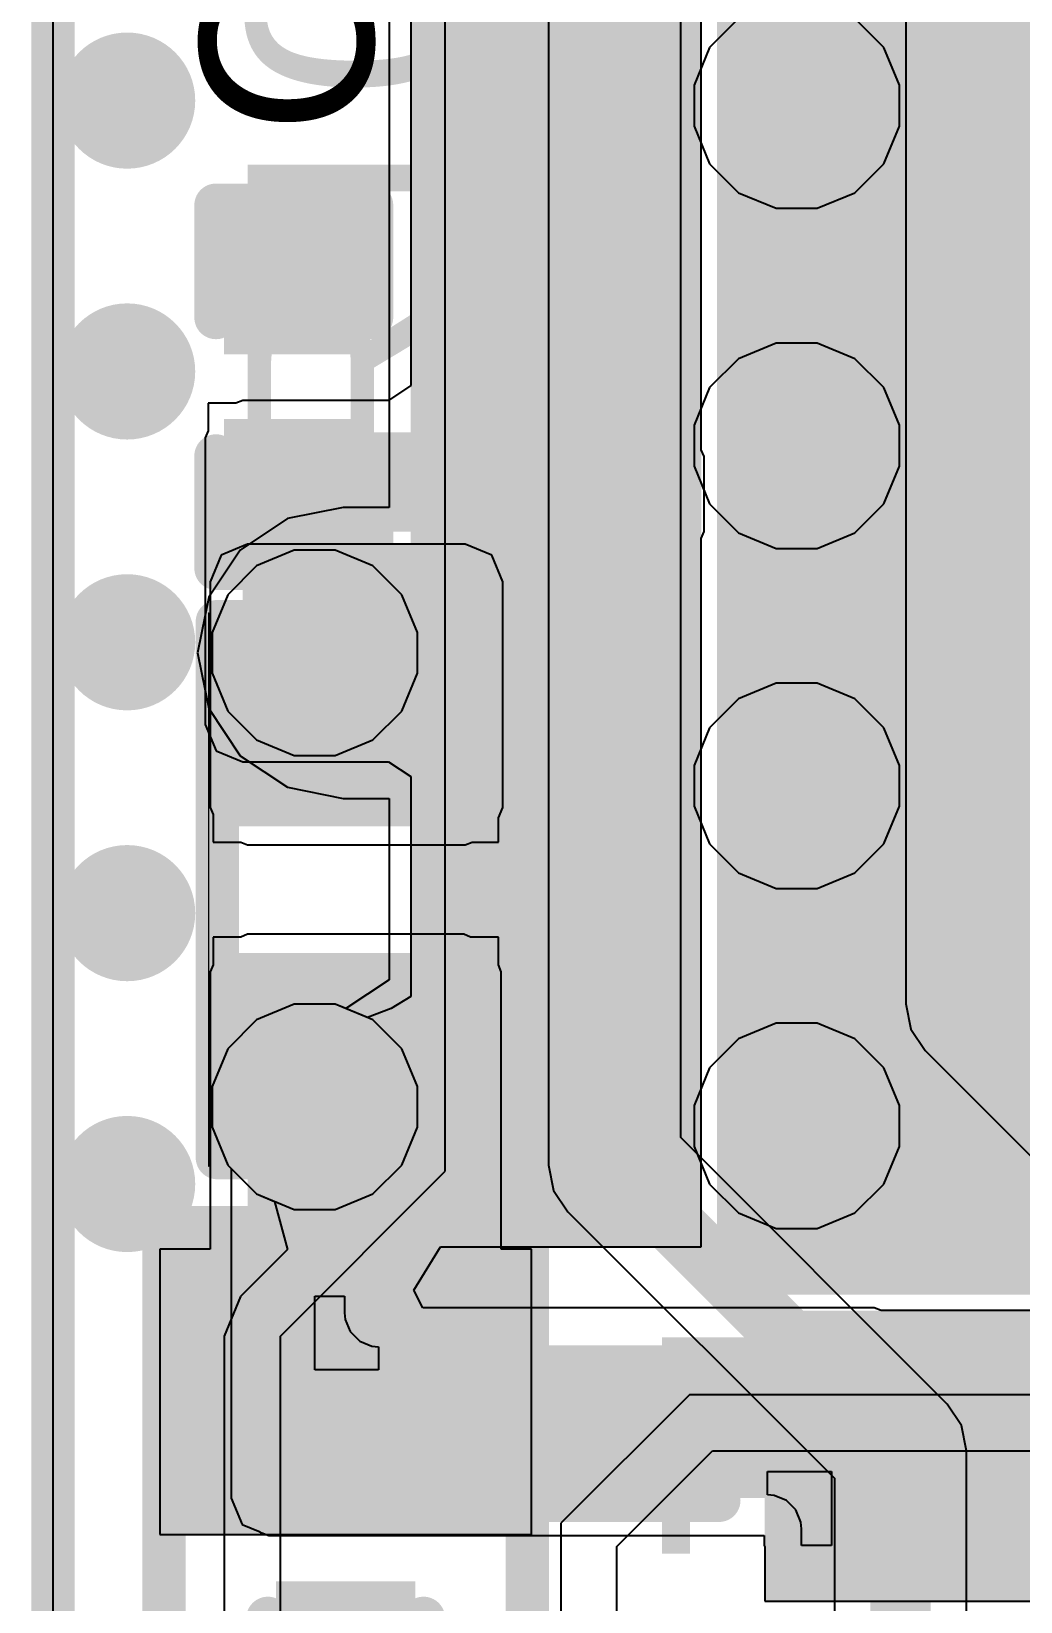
# Model space of a CAD drawing. Header units: millimetres. Extents: x -6 to 110, y 0 to 86.
# Drawn here: x -0.063 to 2.842, y 8.5 to 13.113 of the extents above; entities that cross this region are included whole.
import ezdxf

# ---------------------------------------------------------------- set-up
doc = ezdxf.new("R2010")
doc.units = ezdxf.units.MM
for name, color, linetype in [('BottomLayer', 5, 'Continuous'), ('BottomOverlay', 54, 'Continuous'), ('BottomPaste', 16, 'Continuous'), ('BottomSolder', 6, 'Continuous'), ('Mechanical2', 216, 'Continuous'), ('MidLayer1', 16, 'Continuous'), ('MidLayer2', 76, 'Continuous'), ('TopLayer', 1, 'Continuous'), ('TopOverlay', 2, 'Continuous'), ('TopPaste', 8, 'Continuous'), ('TopSolder', 216, 'Continuous'), ('ViaHoleLayer', 16, 'Continuous')]:
    doc.layers.add(name, color=color, linetype=linetype)
doc.styles.add('Arial', font='', dxfattribs={"height": 0.2})
doc.styles.get('Arial').set_extended_font_data('Arial')

# ---------------------------------------------------------------- blocks, each defined once
blk = doc.blocks.new('CAP_0201_B_6')
at = {"layer": 'BottomLayer'}
for points in [[(-0.45, 0.15), (-0.15, 0.15), (-0.15, -0.15), (-0.45, -0.15)], [(0.15, 0.15), (0.45, 0.15), (0.45, -0.15), (0.15, -0.15)]]:
    blk.add_hatch(color=5, dxfattribs=at).paths.add_polyline_path(points)
at = {"layer": 'BottomPaste'}
for points in [[(-0.45, 0.15), (-0.15, 0.15), (-0.15, -0.15), (-0.45, -0.15)], [(0.15, 0.15), (0.45, 0.15), (0.45, -0.15), (0.15, -0.15)]]:
    blk.add_hatch(color=16, dxfattribs=at).paths.add_polyline_path(points)
at = {"layer": 'BottomSolder'}
for points in [[(-0.505, 0.205), (-0.095, 0.205), (-0.095, -0.205), (-0.505, -0.205)], [(0.095, 0.205), (0.505, 0.205), (0.505, -0.205), (0.095, -0.205)]]:
    blk.add_hatch(color=6, dxfattribs=at).paths.add_polyline_path(points)
at = {"layer": 'BottomOverlay', "const_width": 0.127}
for points in [[(-0.5334, 0.2286), (-0.2032, 0.2286)], [(-0.5334, 0.2286), (-0.5334, -0.2286)], [(0.2032, 0.2286), (0.5334, 0.2286)], [(0.5334, 0.2286), (0.5334, -0.2286)], [(-0.5334, -0.2286), (-0.2032, -0.2286)], [(0.2032, -0.2286), (0.5334, -0.2286)]]:
    blk.add_lwpolyline(points, dxfattribs=at)
at = {"layer": 'BottomOverlay', "const_width": 0.0635}
for points in [[(-0.5651, 0.2286, 1), (-0.5016, 0.2286, 1)], [(-0.5651, 0.2286, 1), (-0.5016, 0.2286, 1)], [(-0.2349, 0.2286, 1), (-0.1714, 0.2286, 1)], [(0.1714, 0.2286, 1), (0.2349, 0.2286, 1)], [(0.5016, 0.2286, 1), (0.5651, 0.2286, 1)], [(0.5016, 0.2286, 1), (0.5651, 0.2286, 1)], [(-0.5651, -0.2286, 1), (-0.5016, -0.2286, 1)], [(-0.5651, -0.2286, 1), (-0.5016, -0.2286, 1)], [(-0.2349, -0.2286, 1), (-0.1714, -0.2286, 1)], [(0.1714, -0.2286, 1), (0.2349, -0.2286, 1)], [(0.5016, -0.2286, 1), (0.5651, -0.2286, 1)], [(0.5016, -0.2286, 1), (0.5651, -0.2286, 1)]]:
    blk.add_lwpolyline(points, format="xyb", close=True, dxfattribs=at)
blk = doc.blocks.new('QFNWB_56__7_7__B_35')
at = {"layer": 'BottomLayer'}
for points in [[(-2.71, 3.1), (-2.71, 3.75), (-2.49, 3.75), (-2.49, 3.1)], [(-2.31, 3.1), (-2.31, 3.75), (-2.09, 3.75), (-2.09, 3.1)], [(-1.91, 3.1), (-1.91, 3.75), (-1.69, 3.75), (-1.69, 3.1)], [(-1.51, 3.1), (-1.51, 3.75), (-1.29, 3.75), (-1.29, 3.1)], [(-1.11, 3.1), (-1.11, 3.75), (-0.89, 3.75), (-0.89, 3.1)], [(-0.71, 3.1), (-0.71, 3.75), (-0.49, 3.75), (-0.49, 3.1)], [(-0.31, 3.1), (-0.31, 3.75), (-0.09, 3.75), (-0.09, 3.1)], [(0.09, 3.1), (0.09, 3.75), (0.31, 3.75), (0.31, 3.1)], [(0.49, 3.1), (0.49, 3.75), (0.71, 3.75), (0.71, 3.1)], [(2.85, 2.85), (2.85, -2.85), (-2.85, -2.85), (-2.85, 2.85)], [(-3.75, 2.71), (-3.1, 2.71), (-3.1, 2.49), (-3.75, 2.49)], [(-3.75, 2.31), (-3.1, 2.31), (-3.1, 2.09), (-3.75, 2.09)]]:
    blk.add_hatch(color=5, dxfattribs=at).paths.add_polyline_path(points)
at = {"layer": 'BottomPaste'}
for points in [[(-2.71, 3.1), (-2.71, 3.75), (-2.49, 3.75), (-2.49, 3.1)], [(-2.31, 3.1), (-2.31, 3.75), (-2.09, 3.75), (-2.09, 3.1)], [(-1.91, 3.1), (-1.91, 3.75), (-1.69, 3.75), (-1.69, 3.1)], [(-1.51, 3.1), (-1.51, 3.75), (-1.29, 3.75), (-1.29, 3.1)], [(-1.11, 3.1), (-1.11, 3.75), (-0.89, 3.75), (-0.89, 3.1)], [(-0.71, 3.1), (-0.71, 3.75), (-0.49, 3.75), (-0.49, 3.1)], [(-0.31, 3.1), (-0.31, 3.75), (-0.09, 3.75), (-0.09, 3.1)], [(0.09, 3.1), (0.09, 3.75), (0.31, 3.75), (0.31, 3.1)], [(0.49, 3.1), (0.49, 3.75), (0.71, 3.75), (0.71, 3.1)], [(2.85, 2.85), (2.85, -2.85), (-2.85, -2.85), (-2.85, 2.85)], [(-3.75, 2.71), (-3.1, 2.71), (-3.1, 2.49), (-3.75, 2.49)], [(-3.75, 2.31), (-3.1, 2.31), (-3.1, 2.09), (-3.75, 2.09)]]:
    blk.add_hatch(color=16, dxfattribs=at).paths.add_polyline_path(points)
at = {"layer": 'BottomSolder'}
for points in [[(-2.8116, 2.9984), (-2.8116, 3.8516), (-2.3884, 3.8516), (-2.3884, 2.9984)], [(-2.4116, 2.9984), (-2.4116, 3.8516), (-1.9884, 3.8516), (-1.9884, 2.9984)], [(-2.0116, 2.9984), (-2.0116, 3.8516), (-1.5884, 3.8516), (-1.5884, 2.9984)], [(-1.6116, 2.9984), (-1.6116, 3.8516), (-1.1884, 3.8516), (-1.1884, 2.9984)], [(-1.2116, 2.9984), (-1.2116, 3.8516), (-0.7884, 3.8516), (-0.7884, 2.9984)], [(-0.8116, 2.9984), (-0.8116, 3.8516), (-0.3884, 3.8516), (-0.3884, 2.9984)], [(-0.4116, 2.9984), (-0.4116, 3.8516), (0.0116, 3.8516), (0.0116, 2.9984)], [(-0.0116, 2.9984), (-0.0116, 3.8516), (0.4116, 3.8516), (0.4116, 2.9984)], [(0.3884, 2.9984), (0.3884, 3.8516), (0.8116, 3.8516), (0.8116, 2.9984)], [(2.9516, 2.9516), (2.9516, -2.9516), (-2.9516, -2.9516), (-2.9516, 2.9516)], [(-3.8516, 2.8116), (-2.9984, 2.8116), (-2.9984, 2.3884), (-3.8516, 2.3884)], [(-3.8516, 2.4116), (-2.9984, 2.4116), (-2.9984, 1.9884), (-3.8516, 1.9884)]]:
    blk.add_hatch(color=6, dxfattribs=at).paths.add_polyline_path(points)
at = {"layer": 'BottomOverlay', "const_width": 0.127}
for points in [[(-3.556, 3.556), (-3.556, 2.9464)], [(-3.556, 3.556), (-2.921, 3.556)]]:
    blk.add_lwpolyline(points, dxfattribs=at)
at = {"layer": 'BottomOverlay', "const_width": 0.0635}
for points in [[(-3.5877, 3.556, 1), (-3.5242, 3.556, 1)], [(-3.5877, 3.556, 1), (-3.5242, 3.556, 1)], [(-2.9527, 3.556, 1), (-2.8893, 3.556, 1)], [(-3.5877, 2.9464, 1), (-3.5242, 2.9464, 1)]]:
    blk.add_lwpolyline(points, format="xyb", close=True, dxfattribs=at)
blk = doc.blocks.new('R___0603_50')
at = {"layer": 'TopLayer'}
for points in [[(-0.4445, 0.4445), (-0.4445, -0.4445), (-1.0795, -0.4445), (-1.0795, 0.4445)], [(1.0795, 0.4445), (1.0795, -0.4445), (0.4445, -0.4445), (0.4445, 0.4445)]]:
    blk.add_hatch(color=1, dxfattribs=at).paths.add_polyline_path(points)
at = {"layer": 'TopPaste'}
for points in [[(-0.4445, 0.4445), (-0.4445, -0.4445), (-1.0795, -0.4445), (-1.0795, 0.4445)], [(1.0795, 0.4445), (1.0795, -0.4445), (0.4445, -0.4445), (0.4445, 0.4445)]]:
    blk.add_hatch(color=8, dxfattribs=at).paths.add_polyline_path(points)
at = {"layer": 'TopSolder'}
for points in [[(-0.3429, 0.5461), (-0.3429, -0.5461), (-1.1811, -0.5461), (-1.1811, 0.5461)], [(1.1811, 0.5461), (1.1811, -0.5461), (0.3429, -0.5461), (0.3429, 0.5461)]]:
    blk.add_hatch(color=216, dxfattribs=at).paths.add_polyline_path(points)
at = {"layer": 'TopOverlay', "const_width": 0.127}
for points in [[(-1.2446, 0.5334), (1.2446, 0.5334)], [(-1.2446, 0.5334), (-1.2446, -0.5334)], [(1.2446, 0.5334), (1.2446, -0.5334)], [(-1.2446, -0.5334), (1.2446, -0.5334)]]:
    blk.add_lwpolyline(points, dxfattribs=at)
at = {"layer": 'TopOverlay', "const_width": 0.0635}
for points in [[(-1.27635, 0.5334, 1), (-1.21285, 0.5334, 1)], [(-1.27635, 0.5334, 1), (-1.21285, 0.5334, 1)], [(1.21285, 0.5334, 1), (1.27635, 0.5334, 1)], [(1.21285, 0.5334, 1), (1.27635, 0.5334, 1)], [(-1.27635, -0.5334, 1), (-1.21285, -0.5334, 1)], [(-1.27635, -0.5334, 1), (-1.21285, -0.5334, 1)], [(1.21285, -0.5334, 1), (1.27635, -0.5334, 1)], [(1.21285, -0.5334, 1), (1.27635, -0.5334, 1)]]:
    blk.add_lwpolyline(points, format="xyb", close=True, dxfattribs=at)
blk = doc.blocks.new('R___0402_51')
at = {"layer": 'TopLayer'}
for points in [[(-0.6985, -0.3175), (-0.6985, 0.3175), (-0.2413, 0.3175), (-0.2413, -0.3175)], [(0.2413, -0.3175), (0.2413, 0.3175), (0.6985, 0.3175), (0.6985, -0.3175)]]:
    blk.add_hatch(color=1, dxfattribs=at).paths.add_polyline_path(points)
at = {"layer": 'TopPaste'}
for points in [[(-0.6985, -0.3175), (-0.6985, 0.3175), (-0.2413, 0.3175), (-0.2413, -0.3175)], [(0.2413, -0.3175), (0.2413, 0.3175), (0.6985, 0.3175), (0.6985, -0.3175)]]:
    blk.add_hatch(color=8, dxfattribs=at).paths.add_polyline_path(points)
at = {"layer": 'TopSolder'}
for points in [[(-0.7535, -0.3725), (-0.7535, 0.3725), (-0.1863, 0.3725), (-0.1863, -0.3725)], [(0.1863, -0.3725), (0.1863, 0.3725), (0.7535, 0.3725), (0.7535, -0.3725)]]:
    blk.add_hatch(color=216, dxfattribs=at).paths.add_polyline_path(points)
at = {"layer": 'TopOverlay'}
for points, const_width in [([(0.7874, 0.4064), (-0.7874, 0.4064)], 0.127), ([(-0.7874, -0.4064), (-0.7874, 0.4064)], 0.127), ([(0.7874, -0.4064), (0.7874, 0.4064)], 0.127), ([(0.7874, -0.4064), (-0.7874, -0.4064)], 0.127), ([(0.8128, -0.4318), (-0.8128, -0.4318)], 0.00323)]:
    blk.add_lwpolyline(points, dxfattribs=dict(at, const_width=const_width))
for points, const_width in [([(-0.8191, 0.4064, 1), (-0.7556, 0.4064, 1)], 0.0635), ([(-0.8191, 0.4064, 1), (-0.7556, 0.4064, 1)], 0.0635), ([(0.7556, 0.4064, 1), (0.8191, 0.4064, 1)], 0.0635), ([(0.7556, 0.4064, 1), (0.8191, 0.4064, 1)], 0.0635), ([(-0.8191, -0.4064, 1), (-0.7556, -0.4064, 1)], 0.0635), ([(-0.8191, -0.4064, 1), (-0.7556, -0.4064, 1)], 0.0635), ([(0.7556, -0.4064, 1), (0.8191, -0.4064, 1)], 0.0635), ([(0.7556, -0.4064, 1), (0.8191, -0.4064, 1)], 0.0635), ([(-0.8136, -0.4318, 1), (-0.812, -0.4318, 1)], 0.00161), ([(0.812, -0.4318, 1), (0.8136, -0.4318, 1)], 0.00161)]:
    blk.add_lwpolyline(points, format="xyb", close=True, dxfattribs=dict(at, const_width=const_width))
blk = doc.blocks.new('CAP_0201_B_68')
at = {"layer": 'BottomLayer'}
for points in [[(-0.45, 0.15), (-0.15, 0.15), (-0.15, -0.15), (-0.45, -0.15)], [(0.15, 0.15), (0.45, 0.15), (0.45, -0.15), (0.15, -0.15)]]:
    blk.add_hatch(color=5, dxfattribs=at).paths.add_polyline_path(points)
at = {"layer": 'BottomPaste'}
for points in [[(-0.45, 0.15), (-0.15, 0.15), (-0.15, -0.15), (-0.45, -0.15)], [(0.15, 0.15), (0.45, 0.15), (0.45, -0.15), (0.15, -0.15)]]:
    blk.add_hatch(color=16, dxfattribs=at).paths.add_polyline_path(points)
at = {"layer": 'BottomSolder'}
for points in [[(-0.505, 0.205), (-0.095, 0.205), (-0.095, -0.205), (-0.505, -0.205)], [(0.095, 0.205), (0.505, 0.205), (0.505, -0.205), (0.095, -0.205)]]:
    blk.add_hatch(color=6, dxfattribs=at).paths.add_polyline_path(points)
at = {"layer": 'BottomOverlay', "const_width": 0.127}
for points in [[(-0.2032, 0.2286), (-0.5334, 0.2286)], [(-0.5334, -0.2286), (-0.5334, 0.2286)], [(0.5334, 0.2286), (0.2032, 0.2286)], [(0.5334, -0.2286), (0.5334, 0.2286)], [(-0.2032, -0.2286), (-0.5334, -0.2286)], [(0.5334, -0.2286), (0.2032, -0.2286)]]:
    blk.add_lwpolyline(points, dxfattribs=at)
at = {"layer": 'BottomOverlay', "const_width": 0.0635}
for points in [[(-0.5651, 0.2286, 1), (-0.5016, 0.2286, 1)], [(-0.5651, 0.2286, 1), (-0.5016, 0.2286, 1)], [(-0.2349, 0.2286, 1), (-0.1714, 0.2286, 1)], [(0.1714, 0.2286, 1), (0.2349, 0.2286, 1)], [(0.5016, 0.2286, 1), (0.5651, 0.2286, 1)], [(0.5016, 0.2286, 1), (0.5651, 0.2286, 1)], [(-0.5651, -0.2286, 1), (-0.5016, -0.2286, 1)], [(-0.5651, -0.2286, 1), (-0.5016, -0.2286, 1)], [(-0.2349, -0.2286, 1), (-0.1714, -0.2286, 1)], [(0.1714, -0.2286, 1), (0.2349, -0.2286, 1)], [(0.5016, -0.2286, 1), (0.5651, -0.2286, 1)], [(0.5016, -0.2286, 1), (0.5651, -0.2286, 1)]]:
    blk.add_lwpolyline(points, format="xyb", close=True, dxfattribs=at)

msp = doc.modelspace()

# ---------------------------------------------------------------- hatches: boundary and pattern name
at = {"layer": 'BottomLayer'}
h = msp.add_hatch(color=5, dxfattribs=at)
edge = h.paths.add_edge_path()
edge.add_arc((0.2177, 12.9095), 0.2, 0, 360)
h = msp.add_hatch(color=5, dxfattribs=at)
edge = h.paths.add_edge_path()
edge.add_arc((2.1844, 12.8947), 0.2, 0, 360)
h = msp.add_hatch(color=5, dxfattribs=at)
edge = h.paths.add_edge_path()
edge.add_arc((0.2177, 12.1139), 0.2, 0, 360)
h = msp.add_hatch(color=5, dxfattribs=at)
edge = h.paths.add_edge_path()
edge.add_arc((2.1844, 11.8957), 0.2, 0, 360)
for points in [[(0.5572, 11.0772), (0.9857, 11.0772), (0.9857, 11.919), (0.5572, 11.919)], [(0.5572, 11.6436), (1.8022, 11.6436), (1.8022, 11.8636), (0.5572, 11.8636)], [(0.8822, 10.0499), (0.6337, 10.0499), (0.6337, 8.8044), (0.8822, 8.8044)], [(0.7096, 8.8044), (2.4122, 8.8044), (2.4122, 9.2536), (0.7096, 9.2536)]]:
    msp.add_hatch(color=5, dxfattribs=at).paths.add_polyline_path(points)
h = msp.add_hatch(color=5, dxfattribs=at)
edge = h.paths.add_edge_path()
edge.add_arc((0.2177, 11.3183), 0.2, 0, 360)
h = msp.add_hatch(color=5, dxfattribs=at)
edge = h.paths.add_edge_path()
edge.add_arc((0.7687, 11.2872), 0.2, 0, 360)
h = msp.add_hatch(color=5, dxfattribs=at)
edge = h.paths.add_edge_path()
edge.add_arc((2.1844, 10.8966), 0.2, 0, 360)
h = msp.add_hatch(color=5, dxfattribs=at)
edge = h.paths.add_edge_path()
edge.add_arc((0.2177, 10.5227), 0.2, 0, 360)
h = msp.add_hatch(color=5, dxfattribs=at)
edge = h.paths.add_edge_path()
edge.add_arc((0.7687, 9.9536), 0.2, 0, 360)
h = msp.add_hatch(color=5, dxfattribs=at)
edge = h.paths.add_edge_path()
edge.add_arc((2.1844, 9.8975), 0.2, 0, 360)
h = msp.add_hatch(color=5, dxfattribs=at)
edge = h.paths.add_edge_path()
edge.add_arc((0.2177, 9.727), 0.2, 0, 360)
at = {"layer": 'MidLayer1'}
h = msp.add_hatch(color=16, dxfattribs=at)
edge = h.paths.add_edge_path()
edge.add_arc((0.2177, 12.9095), 0.2, 0, 360)
h = msp.add_hatch(color=16, dxfattribs=at)
edge = h.paths.add_edge_path()
edge.add_arc((2.1844, 12.8947), 0.2, 0, 360)
h = msp.add_hatch(color=16, dxfattribs=at)
edge = h.paths.add_edge_path()
edge.add_arc((0.2177, 12.1139), 0.2, 0, 360)
h = msp.add_hatch(color=16, dxfattribs=at)
edge = h.paths.add_edge_path()
edge.add_arc((2.1844, 11.8957), 0.2, 0, 360)
h = msp.add_hatch(color=16, dxfattribs=at)
edge = h.paths.add_edge_path()
edge.add_arc((0.2177, 11.3183), 0.2, 0, 360)
h = msp.add_hatch(color=16, dxfattribs=at)
edge = h.paths.add_edge_path()
edge.add_arc((0.7687, 11.2872), 0.2, 0, 360)
h = msp.add_hatch(color=16, dxfattribs=at)
edge = h.paths.add_edge_path()
edge.add_arc((2.1844, 10.8966), 0.2, 0, 360)
h = msp.add_hatch(color=16, dxfattribs=at)
edge = h.paths.add_edge_path()
edge.add_arc((0.2177, 10.5227), 0.2, 0, 360)
h = msp.add_hatch(color=16, dxfattribs=at)
edge = h.paths.add_edge_path()
edge.add_arc((0.7687, 9.9536), 0.2, 0, 360)
h = msp.add_hatch(color=16, dxfattribs=at)
edge = h.paths.add_edge_path()
edge.add_arc((2.1844, 9.8975), 0.2, 0, 360)
h = msp.add_hatch(color=16, dxfattribs=at)
edge = h.paths.add_edge_path()
edge.add_arc((0.2177, 9.727), 0.2, 0, 360)
at = {"layer": 'MidLayer2'}
h = msp.add_hatch(color=76, dxfattribs=at)
edge = h.paths.add_edge_path()
edge.add_arc((0.2177, 12.9095), 0.2, 0, 360)
h = msp.add_hatch(color=76, dxfattribs=at)
edge = h.paths.add_edge_path()
edge.add_arc((2.1844, 12.8947), 0.2, 0, 360)
h = msp.add_hatch(color=76, dxfattribs=at)
edge = h.paths.add_edge_path()
edge.add_arc((0.2177, 12.1139), 0.2, 0, 360)
h = msp.add_hatch(color=76, dxfattribs=at)
edge = h.paths.add_edge_path()
edge.add_arc((2.1844, 11.8957), 0.2, 0, 360)
h = msp.add_hatch(color=76, dxfattribs=at)
edge = h.paths.add_edge_path()
edge.add_arc((0.2177, 11.3183), 0.2, 0, 360)
h = msp.add_hatch(color=76, dxfattribs=at)
edge = h.paths.add_edge_path()
edge.add_arc((0.7687, 11.2872), 0.2, 0, 360)
h = msp.add_hatch(color=76, dxfattribs=at)
edge = h.paths.add_edge_path()
edge.add_arc((2.1844, 10.8966), 0.2, 0, 360)
h = msp.add_hatch(color=76, dxfattribs=at)
edge = h.paths.add_edge_path()
edge.add_arc((0.2177, 10.5227), 0.2, 0, 360)
h = msp.add_hatch(color=76, dxfattribs=at)
edge = h.paths.add_edge_path()
edge.add_arc((0.7687, 9.9536), 0.2, 0, 360)
h = msp.add_hatch(color=76, dxfattribs=at)
edge = h.paths.add_edge_path()
edge.add_arc((2.1844, 9.8975), 0.2, 0, 360)
h = msp.add_hatch(color=76, dxfattribs=at)
edge = h.paths.add_edge_path()
edge.add_arc((0.2177, 9.727), 0.2, 0, 360)
at = {"layer": 'TopLayer'}
h = msp.add_hatch(color=1, dxfattribs=at)
edge = h.paths.add_edge_path()
edge.add_arc((0.2177, 12.9095), 0.2, 0, 360)
h = msp.add_hatch(color=1, dxfattribs=at)
edge = h.paths.add_edge_path()
edge.add_arc((2.1844, 12.8947), 0.2, 0, 360)
h = msp.add_hatch(color=1, dxfattribs=at)
edge = h.paths.add_edge_path()
edge.add_arc((0.2177, 12.1139), 0.2, 0, 360)
h = msp.add_hatch(color=1, dxfattribs=at)
edge = h.paths.add_edge_path()
edge.add_arc((2.1844, 11.8957), 0.2, 0, 360)
h = msp.add_hatch(color=1, dxfattribs=at)
edge = h.paths.add_edge_path()
edge.add_arc((0.2177, 11.3183), 0.2, 0, 360)
h = msp.add_hatch(color=1, dxfattribs=at)
edge = h.paths.add_edge_path()
edge.add_arc((0.7687, 11.2872), 0.2, 0, 360)
for points in [[(0.5715, 10.8331), (1.2109, 10.8331), (1.2109, 11.4962), (0.5715, 11.4962)], [(0.5715, 8.8786), (1.2065, 8.8786), (1.2065, 10.3505), (0.5715, 10.3505)]]:
    msp.add_hatch(color=1, dxfattribs=at).paths.add_polyline_path(points)
h = msp.add_hatch(color=1, dxfattribs=at)
edge = h.paths.add_edge_path()
edge.add_arc((2.1844, 10.8966), 0.2, 0, 360)
h = msp.add_hatch(color=1, dxfattribs=at)
edge = h.paths.add_edge_path()
edge.add_arc((0.2177, 10.5227), 0.2, 0, 360)
h = msp.add_hatch(color=1, dxfattribs=at)
edge = h.paths.add_edge_path()
edge.add_arc((0.7687, 9.9536), 0.2, 0, 360)
h = msp.add_hatch(color=1, dxfattribs=at)
edge = h.paths.add_edge_path()
edge.add_arc((2.1844, 9.8975), 0.2, 0, 360)
h = msp.add_hatch(color=1, dxfattribs=at)
edge = h.paths.add_edge_path()
edge.add_arc((0.2177, 9.727), 0.2, 0, 360)
at = {"layer": 'ViaHoleLayer'}
h = msp.add_hatch(color=16, dxfattribs=at)
edge = h.paths.add_edge_path()
edge.add_arc((0.2177, 12.9095), 0.1, 0, 360)
h = msp.add_hatch(color=16, dxfattribs=at)
edge = h.paths.add_edge_path()
edge.add_arc((2.1844, 12.8947), 0.1, 0, 360)
h = msp.add_hatch(color=16, dxfattribs=at)
edge = h.paths.add_edge_path()
edge.add_arc((0.2177, 12.1139), 0.1, 0, 360)
h = msp.add_hatch(color=16, dxfattribs=at)
edge = h.paths.add_edge_path()
edge.add_arc((2.1844, 11.8957), 0.1, 0, 360)
h = msp.add_hatch(color=16, dxfattribs=at)
edge = h.paths.add_edge_path()
edge.add_arc((0.2177, 11.3183), 0.1, 0, 360)
h = msp.add_hatch(color=16, dxfattribs=at)
edge = h.paths.add_edge_path()
edge.add_arc((0.7687, 11.2872), 0.1, 0, 360)
h = msp.add_hatch(color=16, dxfattribs=at)
edge = h.paths.add_edge_path()
edge.add_arc((2.1844, 10.8966), 0.1, 0, 360)
h = msp.add_hatch(color=16, dxfattribs=at)
edge = h.paths.add_edge_path()
edge.add_arc((0.2177, 10.5227), 0.1, 0, 360)
h = msp.add_hatch(color=16, dxfattribs=at)
edge = h.paths.add_edge_path()
edge.add_arc((0.7687, 9.9536), 0.1, 0, 360)
h = msp.add_hatch(color=16, dxfattribs=at)
edge = h.paths.add_edge_path()
edge.add_arc((2.1844, 9.8975), 0.1, 0, 360)
h = msp.add_hatch(color=16, dxfattribs=at)
edge = h.paths.add_edge_path()
edge.add_arc((0.2177, 9.727), 0.1, 0, 360)

# ---------------------------------------------------------------- linework, layer by layer
at = {"layer": 'BottomLayer'}
for p, q in [((0, 5.1054), (0, 26.5741)), ((1.9038, 12.742), (1.9038, 13.942)), ((1.0506, 13.142), (1.0506, 12.0723)), ((1.9038, 11.8838), (1.9038, 12.742)), ((1.0506, 12.0723), (0.9857, 12.029)), ((0.537, 12.0206), (0.4556, 12.0206)), ((0.4556, 12.0206), (0.4556, 11.9392)), ((0.5572, 12.029), (0.537, 12.0206)), ((0.9857, 12.029), (0.5572, 12.029)), ((0.4556, 11.9392), (0.4472, 11.919)), ((0.4472, 11.919), (0.4472, 11.0772)), ((1.9122, 11.8636), (1.9038, 11.8838)), ((1.9122, 11.6436), (1.9122, 11.8636)), ((1.9038, 11.6234), (1.9122, 11.6436)), ((1.9038, 10.342), (1.9038, 11.6234)), ((0.4472, 11.0772), (0.4794, 10.9994)), ((0.4794, 10.9994), (0.5572, 10.9672)), ((0.5572, 10.9672), (0.9857, 10.9672)), ((0.9857, 10.9672), (1.0506, 10.9238)), ((1.0506, 10.9238), (1.0506, 10.2778)), ((1.9038, 9.542), (1.9038, 10.342)), ((0.7087, 10.2552), (0.5979, 10.2093)), ((0.8287, 10.2552), (0.7087, 10.2552)), ((0.9236, 10.2159), (0.8287, 10.2552)), ((0.993, 10.2423), (0.9236, 10.2159)), ((1.0506, 10.2778), (0.993, 10.2423)), ((0.5979, 10.2093), (0.513, 10.1245)), ((0.513, 10.1245), (0.4671, 10.0136)), ((0.4671, 10.0136), (0.4671, 9.8936)), ((0.4671, 9.8936), (0.513, 9.7828)), ((0.513, 9.7828), (0.5237, 9.7721)), ((0.5237, 9.7721), (0.5237, 8.8044)), ((1.0599, 9.415), (1.1377, 9.542)), ((1.1377, 9.542), (1.9038, 9.542)), ((1.0861, 9.3636), (1.0599, 9.415)), ((0.7687, 9.1812), (0.7687, 9.3978)), ((0.7687, 9.3978), (0.8563, 9.3978)), ((0.8563, 9.3978), (0.8563, 9.3487)), ((2.4122, 9.3636), (1.0861, 9.3636)), ((2.4324, 9.3552), (2.4122, 9.3636)), ((0.8563, 9.3487), (0.8582, 9.3292)), ((0.8582, 9.3292), (0.8731, 9.2933)), ((6.572, 9.3552), (2.4324, 9.3552)), ((0.8731, 9.2933), (0.9007, 9.2657)), ((0.9007, 9.2657), (0.9367, 9.2508)), ((0.9367, 9.2508), (0.9561, 9.2489)), ((0.9561, 9.2489), (0.9561, 9.2489)), ((0.9561, 9.2489), (0.9562, 9.1812)), ((0.9562, 9.1812), (0.7687, 9.1812)), ((2.099, 8.8143), (2.099, 8.8821)), ((2.099, 8.8821), (2.2865, 8.8821)), ((2.2865, 8.8821), (2.2865, 8.6655)), ((2.099, 8.8143), (2.099, 8.8143)), ((2.1185, 8.8124), (2.099, 8.8143)), ((2.1545, 8.7975), (2.1185, 8.8124)), ((0.5237, 8.8044), (0.556, 8.7267)), ((2.182, 8.77), (2.1545, 8.7975)), ((2.1969, 8.734), (2.182, 8.77)), ((0.556, 8.7267), (0.608, 8.7051)), ((2.1989, 8.7145), (2.1969, 8.734)), ((0.608, 8.7051), (0.608, 8.7028)), ((0.608, 8.7028), (0.6135, 8.7028)), ((0.6135, 8.7028), (0.6337, 8.6944)), ((0.6337, 8.6944), (2.0889, 8.6944)), ((2.0889, 8.6944), (2.0889, 8.6655)), ((2.1989, 8.6655), (2.1989, 8.7145)), ((2.0889, 8.6655), (2.0906, 8.6613)), ((2.0906, 8.6613), (2.0906, 8.502)), ((2.2865, 8.6655), (2.1989, 8.6655)), ((2.0906, 8.502), (5.2768, 8.502))]:
    msp.add_line(p, q, dxfattribs=at)
for points, const_width in [([(0.7072, 11.769), (0.7617, 11.769)], 0.254), ([(0.7617, 11.2942), (0.7617, 11.769)], 0.254), ([(2.2938, 9.1322), (2.3022, 9.1238)], 0.2032), ([(2.3022, 8.9286), (2.3022, 9.1238)], 0.2032)]:
    msp.add_lwpolyline(points, dxfattribs=dict(at, const_width=const_width))
for points, const_width in [([(0.6437, 11.769, 1), (0.7707, 11.769, 1)], 0.127), ([(0.6982, 11.769, 1), (0.8252, 11.769, 1)], 0.127), ([(0.6982, 11.769, 1), (0.8252, 11.769, 1)], 0.127), ([(0.6982, 11.2942, 1), (0.8252, 11.2942, 1)], 0.127), ([(2.243, 9.1322, 1), (2.3446, 9.1322, 1)], 0.1016), ([(2.2514, 9.1238, 1), (2.353, 9.1238, 1)], 0.1016), ([(2.2514, 9.1238, 1), (2.353, 9.1238, 1)], 0.1016), ([(2.2514, 8.9286, 1), (2.353, 8.9286, 1)], 0.1016)]:
    msp.add_lwpolyline(points, format="xyb", close=True, dxfattribs=dict(at, const_width=const_width))
at = {"layer": 'Mechanical2', "const_width": 0.127}
msp.add_lwpolyline([(0, -0.101), (0, 34.899)], dxfattribs=at)
at = {"layer": 'MidLayer1'}
for p, q in [((0, 5.1054), (0, 26.5669)), ((0.9873, 23.1439), (0.9873, 11.7145)), ((1.1522, 9.7645), (1.1522, 23.1439)), ((2.0136, 13.1504), (1.9287, 13.0656)), ((2.4401, 13.0656), (2.3552, 13.1504)), ((1.9287, 13.0656), (1.8828, 12.9547)), ((2.486, 12.9547), (2.4401, 13.0656)), ((1.8828, 12.9547), (1.8828, 12.8347)), ((2.486, 12.8347), (2.486, 12.9547)), ((1.8828, 12.8347), (1.9287, 12.7239)), ((2.4401, 12.7239), (2.486, 12.8347)), ((1.9287, 12.7239), (2.0136, 12.639)), ((2.3552, 12.639), (2.4401, 12.7239)), ((2.0136, 12.639), (2.1244, 12.5931)), ((2.2444, 12.5931), (2.3552, 12.639)), ((2.1244, 12.5931), (2.2444, 12.5931)), ((2.1244, 12.1973), (2.0136, 12.1513)), ((2.2444, 12.1973), (2.1244, 12.1973)), ((2.3552, 12.1513), (2.2444, 12.1973)), ((2.0136, 12.1513), (1.9287, 12.0665)), ((2.4401, 12.0665), (2.3552, 12.1513)), ((1.9287, 12.0665), (1.8828, 11.9557)), ((2.486, 11.9557), (2.4401, 12.0665)), ((1.8828, 11.9557), (1.8828, 11.8357)), ((2.486, 11.8357), (2.486, 11.9557)), ((1.8828, 11.8357), (1.9287, 11.7248)), ((2.4401, 11.7248), (2.486, 11.8357)), ((1.9287, 11.7248), (2.0136, 11.64)), ((2.3552, 11.64), (2.4401, 11.7248)), ((0.6885, 11.682), (0.5498, 11.5894)), ((0.852, 11.7145), (0.6885, 11.682)), ((0.9873, 11.7145), (0.852, 11.7145)), ((2.0136, 11.64), (2.1244, 11.5941)), ((2.2444, 11.5941), (2.3552, 11.64)), ((0.5498, 11.5894), (0.4572, 11.4507)), ((2.1244, 11.5941), (2.2444, 11.5941)), ((0.4572, 11.4507), (0.4247, 11.2872)), ((0.4247, 11.2872), (0.4572, 11.1237)), ((2.1244, 11.1982), (2.0136, 11.1523)), ((2.2444, 11.1982), (2.1244, 11.1982)), ((2.3552, 11.1523), (2.2444, 11.1982)), ((0.4572, 11.1237), (0.5498, 10.9851)), ((2.0136, 11.1523), (1.9287, 11.0674)), ((2.4401, 11.0674), (2.3552, 11.1523)), ((1.9287, 11.0674), (1.8828, 10.9566)), ((2.486, 10.9566), (2.4401, 11.0674)), ((0.5498, 10.9851), (0.6885, 10.8924)), ((1.8828, 10.9566), (1.8828, 10.8366)), ((2.486, 10.8366), (2.486, 10.9566)), ((0.6885, 10.8924), (0.852, 10.8599)), ((0.852, 10.8599), (0.9873, 10.8599)), ((0.9873, 10.8599), (0.9873, 10.327)), ((1.8828, 10.8366), (1.9287, 10.7258)), ((2.4401, 10.7258), (2.486, 10.8366)), ((1.9287, 10.7258), (2.0136, 10.6409)), ((2.3552, 10.6409), (2.4401, 10.7258)), ((2.0136, 10.6409), (2.1244, 10.595)), ((2.2444, 10.595), (2.3552, 10.6409)), ((2.1244, 10.595), (2.2444, 10.595)), ((0.9873, 10.327), (0.8603, 10.2421)), ((0.7087, 10.2552), (0.5979, 10.2093)), ((0.8287, 10.2552), (0.7087, 10.2552)), ((0.8603, 10.2421), (0.8287, 10.2552)), ((0.5979, 10.2093), (0.513, 10.1245)), ((2.1244, 10.1991), (2.0136, 10.1532)), ((2.2444, 10.1991), (2.1244, 10.1991)), ((2.3552, 10.1532), (2.2444, 10.1991)), ((2.0136, 10.1532), (1.9287, 10.0684)), ((2.4401, 10.0684), (2.3552, 10.1532)), ((0.513, 10.1245), (0.4671, 10.0136)), ((1.9287, 10.0684), (1.8828, 9.9575)), ((2.486, 9.9575), (2.4401, 10.0684)), ((0.4671, 10.0136), (0.4671, 9.8936)), ((1.8828, 9.9575), (1.8828, 9.8375)), ((2.486, 9.8375), (2.486, 9.9575)), ((0.4671, 9.8936), (0.513, 9.7828)), ((1.8828, 9.8375), (1.9287, 9.7267)), ((2.4401, 9.7267), (2.486, 9.8375)), ((0.513, 9.7828), (0.5979, 9.6979)), ((0.6677, 9.2799), (1.1522, 9.7645)), ((0.5979, 9.6979), (0.6508, 9.676)), ((1.9287, 9.7267), (2.0136, 9.6419)), ((2.3552, 9.6419), (2.4401, 9.7267)), ((0.6508, 9.676), (0.6891, 9.5347)), ((2.0136, 9.6419), (2.1244, 9.5959)), ((2.2444, 9.5959), (2.3552, 9.6419)), ((2.1244, 9.5959), (2.2444, 9.5959)), ((0.6891, 9.5347), (0.551, 9.3966)), ((0.551, 9.3966), (0.5027, 9.2799)), ((0.5027, 9.2799), (0.5027, 6.5421)), ((0.6677, 6.5421), (0.6677, 9.2799)), ((1.8692, 9.1081), (1.4914, 8.7304)), ((3.0668, 9.1082), (1.8692, 9.1081)), ((1.6564, 8.6621), (1.9375, 8.9432)), ((1.9375, 8.9432), (3.0668, 8.9432)), ((1.4914, 8.7304), (1.4915, 7.5414)), ((1.6564, 7.6097), (1.6564, 8.6621))]:
    msp.add_line(p, q, dxfattribs=at)
at = {"layer": 'MidLayer1', "const_width": 0.635}
msp.add_lwpolyline([(0.852, 11.2872), (1.3008, 11.2872)], dxfattribs=at)
at = {"layer": 'MidLayer1', "const_width": 0.3175}
for points in [[(0.6932, 11.2872, 1), (1.0107, 11.2872, 1)], [(1.1421, 11.2872, 1), (1.4596, 11.2872, 1)]]:
    msp.add_lwpolyline(points, format="xyb", close=True, dxfattribs=at)
at = {"layer": 'MidLayer2'}
for p, q in [((0, 5.1054), (0, 26.5669)), ((0.7087, 11.5888), (0.5979, 11.5429)), ((0.8287, 11.5888), (0.7087, 11.5888)), ((0.9396, 11.5429), (0.8287, 11.5888)), ((0.5979, 11.5429), (0.513, 11.4581)), ((1.0244, 11.4581), (0.9396, 11.5429)), ((0.513, 11.4581), (0.4671, 11.3472)), ((1.0703, 11.3472), (1.0244, 11.4581)), ((0.4671, 11.3472), (0.4671, 11.2272)), ((1.0703, 11.2272), (1.0703, 11.3472)), ((0.4671, 11.2272), (0.513, 11.1164)), ((1.0244, 11.1164), (1.0703, 11.2272)), ((0.513, 11.1164), (0.5979, 11.0315)), ((0.9396, 11.0315), (1.0244, 11.1164)), ((0.5979, 11.0315), (0.7087, 10.9856)), ((0.8287, 10.9856), (0.9396, 11.0315)), ((0.7087, 10.9856), (0.8287, 10.9856)), ((0.7087, 10.2552), (0.5979, 10.2093)), ((0.8287, 10.2552), (0.7087, 10.2552)), ((0.9396, 10.2093), (0.8287, 10.2552)), ((0.5979, 10.2093), (0.513, 10.1245)), ((1.0244, 10.1245), (0.9396, 10.2093)), ((0.513, 10.1245), (0.4671, 10.0136)), ((1.0703, 10.0136), (1.0244, 10.1245)), ((0.4671, 10.0136), (0.4671, 9.8936)), ((1.0703, 9.8936), (1.0703, 10.0136)), ((0.4671, 9.8936), (0.513, 9.7828)), ((1.0244, 9.7828), (1.0703, 9.8936)), ((0.513, 9.7828), (0.5979, 9.6979)), ((0.9396, 9.6979), (1.0244, 9.7828)), ((0.5979, 9.6979), (0.7087, 9.652)), ((0.8287, 9.652), (0.9396, 9.6979)), ((0.7087, 9.652), (0.8287, 9.652))]:
    msp.add_line(p, q, dxfattribs=at)
at = {"layer": 'TopLayer'}
for p, q in [((0, 5.1054), (0, 26.5669)), ((1.4555, 15.0287), (1.4555, 9.7827)), ((1.844, 9.8632), (1.844, 14.9482)), ((2.505, 14.7758), (2.505, 10.2562)), ((0.5715, 11.6062), (0.4937, 11.574)), ((1.2109, 11.6062), (0.5715, 11.6062)), ((1.2886, 11.574), (1.2109, 11.6062)), ((0.4937, 11.574), (0.4615, 11.4962)), ((1.3208, 11.4962), (1.2886, 11.574)), ((0.4615, 11.4962), (0.4615, 10.8331)), ((1.3208, 10.8331), (1.3208, 11.4962)), ((0.4615, 10.8331), (0.4699, 10.8129)), ((0.4699, 10.8129), (0.4699, 10.7315)), ((1.3081, 10.8023), (1.3208, 10.8331)), ((1.3081, 10.7315), (1.3081, 10.8023)), ((0.4699, 10.7315), (0.5513, 10.7315)), ((0.5513, 10.7315), (0.5715, 10.7231)), ((0.5715, 10.7231), (1.2109, 10.7231)), ((1.2109, 10.7231), (1.2311, 10.7315)), ((1.2311, 10.7315), (1.3081, 10.7315)), ((0.5513, 10.4521), (0.4699, 10.4521)), ((0.4699, 10.4521), (0.4699, 10.3707)), ((0.5715, 10.4605), (0.5513, 10.4521)), ((1.2065, 10.4605), (0.5715, 10.4605)), ((1.2267, 10.4521), (1.2065, 10.4605)), ((1.3081, 10.4521), (1.2267, 10.4521)), ((1.3081, 10.3707), (1.3081, 10.4521)), ((0.4699, 10.3707), (0.4615, 10.3505)), ((0.4615, 10.3505), (0.4615, 9.5355)), ((1.3165, 10.3505), (1.3081, 10.3707)), ((1.3165, 9.5355), (1.3165, 10.3505)), ((2.505, 10.2562), (2.5198, 10.1819)), ((2.5198, 10.1819), (2.5619, 10.1189)), ((2.5619, 10.1189), (2.8841, 9.7967)), ((2.6265, 9.0806), (1.844, 9.8632)), ((1.4555, 9.7827), (1.4703, 9.7084)), ((1.4703, 9.7084), (1.5124, 9.6454)), ((1.5124, 9.6454), (2.295, 8.8628)), ((0.4615, 9.5355), (0.3135, 9.5355)), ((0.3135, 9.5355), (0.3135, 8.6973)), ((1.4057, 9.5355), (1.3165, 9.5355)), ((1.4057, 8.6973), (1.4057, 9.5355)), ((2.6686, 9.0176), (2.6265, 9.0806)), ((2.6834, 8.9433), (2.6686, 9.0176)), ((2.6834, 8.1341), (2.6834, 8.9433)), ((2.295, 8.8628), (2.295, 8.1341)), ((0.3135, 8.6973), (1.4057, 8.6973))]:
    msp.add_line(p, q, dxfattribs=at)
at = {"layer": 'TopLayer', "const_width": 0.1778}
for points in [[(1.6498, 9.7827), (1.6498, 15.0287)], [(2.6992, 10.2562), (2.6992, 14.7758)], [(2.6992, 10.2562), (3.0214, 9.934)], [(1.6498, 9.7827), (2.4892, 8.9433)], [(2.4892, 7.9018), (2.4892, 8.9433)]]:
    msp.add_lwpolyline(points, dxfattribs=at)
at = {"layer": 'TopLayer', "const_width": 0.0889}
for points in [[(2.6548, 10.2562, 1), (2.7437, 10.2562, 1)], [(2.6548, 10.2562, 1), (2.7437, 10.2562, 1)], [(1.6053, 9.7827, 1), (1.6942, 9.7827, 1)], [(1.6053, 9.7827, 1), (1.6942, 9.7827, 1)], [(2.4447, 8.9433, 1), (2.5337, 8.9433, 1)], [(2.4447, 8.9433, 1), (2.5337, 8.9433, 1)]]:
    msp.add_lwpolyline(points, format="xyb", close=True, dxfattribs=at)

# ---------------------------------------------------------------- block references
for name, p, rotation in [('QFNWB_56__7_7__B_35', (4.9022, 12.3536), 90), ('CAP_0201_B_68', (0.7072, 12.069), 270), ('R___0402_51', (0.889, 10.5918), 270), ('R___0603_50', (0.8596, 8.3544), 90), ('CAP_0201_B_6', (0.8596, 8.6544), 90)]:
    msp.add_blockref(name, p, dxfattribs=dict(rotation=rotation))

# ---------------------------------------------------------------- texts
at = {"layer": 'BottomOverlay', "style": 'Arial', "text_generation_flag": 2}
msp.add_text('C22', height=0.508, rotation=270, dxfattribs=at).set_placement((0.4319, 12.8103))
at = {"layer": 'TopOverlay', "style": 'Arial'}
msp.add_text('R10', height=0.635, rotation=90, dxfattribs=at).set_placement((1.2064, 11.7795))
msp.add_text('R11', height=0.635, dxfattribs=at).set_placement((1.7155, 8.6414))

doc.saveas('drawing.dxf')
